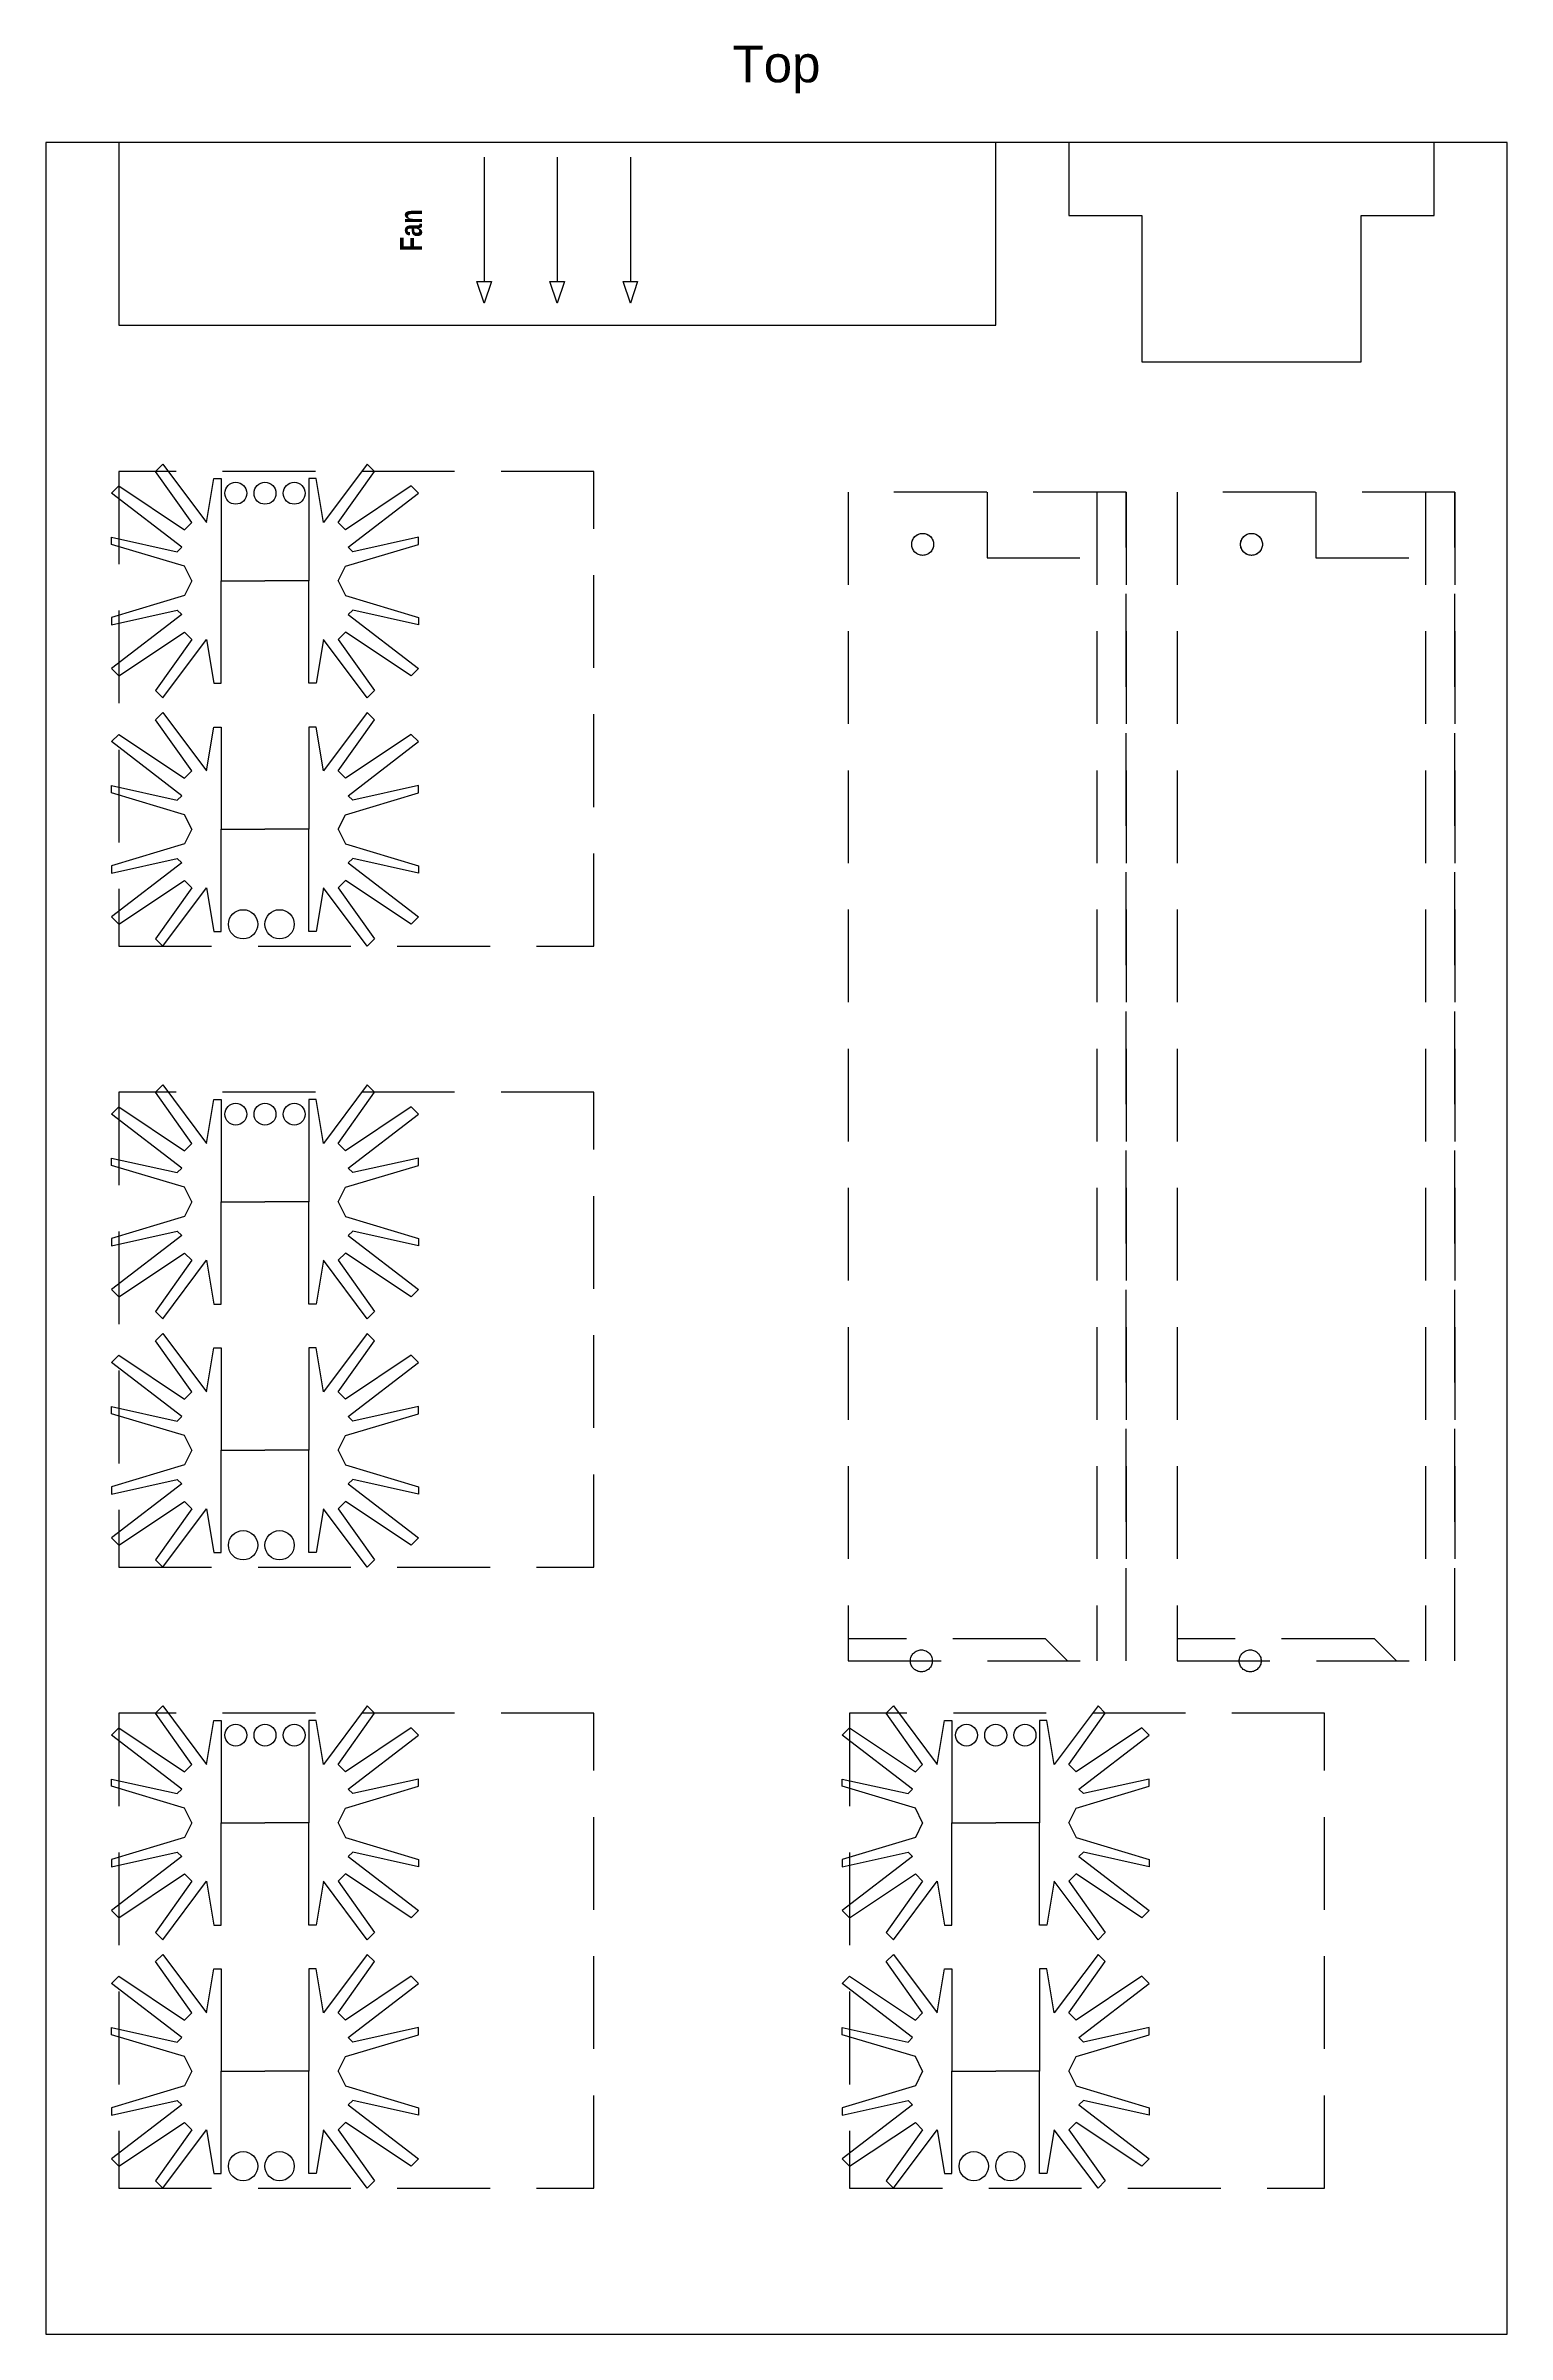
# Model space of a CAD drawing. Header units: millimetres. Extents: x 0 to 450, y 0 to 360.
# Drawn here: x 250 to 450, y 0 to 313.3 of the extents above; entities that cross this region are included whole.
import ezdxf

# ---------------------------------------------------------------- set-up
doc = ezdxf.new("R2010")
doc.units = ezdxf.units.MM
doc.linetypes.add('DASHED', pattern=[19.05, 12.7, -6.35])
doc.layers.get('0').update_dxf_attribs({"linetype": 'CONTINUOUS', "lineweight": 25, "true_color": 0x000000})
doc.styles.add('textstyle0', font='')
doc.styles.add('textstyle3', font='')
doc.styles.get('textstyle0').set_extended_font_data('Impact')
doc.styles.get('textstyle3').set_extended_font_data('Impact')

# ---------------------------------------------------------------- blocks, each defined once
blk = doc.blocks.new('channel_pcb')
for p, q in [((5, 65), (6, 66)), ((6, 66), (12, 58)), ((34, 66), (28, 58)), ((35, 65), (34, 66)), ((-1, 62), (0, 63)), ((0, 63), (9, 57)), ((10, 58), (5, 65)), ((12, 58), (13, 64)), ((13, 64), (14, 64)), ((14, 64), (14, 50)), ((27, 64), (26, 64)), ((26, 64), (26, 50)), ((28, 58), (27, 64)), ((30, 58), (35, 65)), ((40, 63), (31, 57)), ((41, 62), (40, 63)), ((8.63, 54.6), (-1, 62)), ((31.37, 54.6), (41, 62)), ((9, 57), (10, 58)), ((31, 57), (30, 58)), ((-1, 55), (-1, 56)), ((-1, 56), (8, 54)), ((9, 52), (-1, 55)), ((8, 54), (8.63, 54.6)), ((31, 52), (41, 55)), ((32, 54), (31.37, 54.6)), ((41, 56), (32, 54)), ((41, 55), (41, 56)), ((10, 50), (9, 52)), ((30, 50), (31, 52)), ((9, 48), (-1, 45)), ((10, 50), (9, 48)), ((14, 50), (20, 50)), ((14, 36), (14, 50)), ((14, 50), (20, 50)), ((20, 50), (20, 50)), ((26, 50), (20, 50)), ((20, 50), (20, 50)), ((20, 50), (20, 50)), ((26, 50), (20, 50)), ((20, 50), (20, 50)), ((26, 36), (26, 50)), ((30, 50), (31, 48)), ((31, 48), (41, 45)), ((-1, 44), (8, 46)), ((8.63, 45.4), (-1, 38)), ((-1, 45), (-1, 44)), ((8, 46), (8.63, 45.4)), ((32, 46), (31.37, 45.4)), ((31.37, 45.4), (41, 38)), ((41, 44), (32, 46)), ((41, 45), (41, 44)), ((0, 37), (9, 43)), ((10, 42), (5, 35)), ((6, 34), (12, 42)), ((9, 43), (10, 42)), ((12, 42), (13, 36)), ((28, 42), (27, 36)), ((34, 34), (28, 42)), ((31, 43), (30, 42)), ((30, 42), (35, 35)), ((40, 37), (31, 43)), ((-1, 38), (0, 37)), ((41, 38), (40, 37)), ((5, 35), (6, 34)), ((13, 36), (14, 36)), ((27, 36), (26, 36)), ((35, 35), (34, 34)), ((5, 31), (6, 32)), ((6, 32), (12, 24)), ((34, 32), (28, 24)), ((35, 31), (34, 32)), ((-1, 28), (0, 29)), ((0, 29), (9, 23)), ((10, 24), (5, 31)), ((12, 24), (13, 30)), ((13, 30), (14, 30)), ((14, 30), (14, 16)), ((27, 30), (26, 30)), ((26, 30), (26, 16)), ((28, 24), (27, 30)), ((30, 24), (35, 31)), ((40, 29), (31, 23)), ((41, 28), (40, 29)), ((8.63, 20.6), (-1, 28)), ((31.37, 20.6), (41, 28)), ((-1, 21), (-1, 22)), ((-1, 22), (8, 20)), ((9, 23), (10, 24)), ((31, 23), (30, 24)), ((41, 22), (32, 20)), ((41, 21), (41, 22)), ((9, 18), (-1, 21)), ((8, 20), (8.63, 20.6)), ((31, 18), (41, 21)), ((32, 20), (31.37, 20.6)), ((10, 16), (9, 18)), ((10, 16), (9, 14)), ((14, 16), (20, 16)), ((14, 2), (14, 16)), ((14, 16), (20, 16)), ((20, 16), (20, 16)), ((26, 16), (20, 16)), ((20, 16), (20, 16)), ((20, 16), (20, 16)), ((26, 16), (20, 16)), ((20, 16), (20, 16)), ((26, 2), (26, 16)), ((30, 16), (31, 18)), ((30, 16), (31, 14)), ((9, 14), (-1, 11)), ((31, 14), (41, 11)), ((-1, 10), (8, 12)), ((8.63, 11.4), (-1, 4)), ((-1, 11), (-1, 10)), ((8, 12), (8.63, 11.4)), ((32, 12), (31.37, 11.4)), ((31.37, 11.4), (41, 4)), ((41, 10), (32, 12)), ((41, 11), (41, 10)), ((0, 3), (9, 9)), ((10, 8), (5, 1)), ((6, 0), (12, 8)), ((9, 9), (10, 8)), ((12, 8), (13, 2)), ((28, 8), (27, 2)), ((34, 0), (28, 8)), ((31, 9), (30, 8)), ((30, 8), (35, 1)), ((40, 3), (31, 9)), ((-1, 4), (0, 3)), ((41, 4), (40, 3)), ((5, 1), (6, 0)), ((13, 2), (14, 2)), ((27, 2), (26, 2)), ((35, 1), (34, 0))]:
    blk.add_line(p, q)
at = {"linetype": 'DASHED'}
for p, q in [((65, 65), (0, 65)), ((0, 65), (0, 0)), ((65, 0), (65, 65)), ((0, 0), (65, 0))]:
    blk.add_line(p, q, dxfattribs=at)
for centre, radius in [((16, 62), 1.5), ((20, 62), 1.5), ((24, 62), 1.5), ((17, 3), 2), ((22, 3), 2)]:
    blk.add_circle(centre, radius)
blk = doc.blocks.new('fan_top')
for p, q in [((25, 120), (0, 120)), ((0, 120), (0, 0)), ((25, 0), (25, 120)), ((3, 70), (6, 71)), ((6, 69), (3, 70)), ((3, 70), (3, 70)), ((3, 70), (3, 70)), ((6, 71), (6, 71)), ((6, 71), (6, 69)), ((23, 70), (6, 70)), ((3, 60), (6, 61)), ((6, 59), (3, 60)), ((3, 60), (3, 60)), ((3, 60), (3, 60)), ((6, 61), (6, 61)), ((6, 61), (6, 59)), ((23, 60), (6, 60)), ((3, 50), (6, 51)), ((6, 51), (6, 51)), ((6, 51), (6, 49)), ((3, 50), (3, 50)), ((6, 49), (3, 50)), ((3, 50), (3, 50)), ((23, 50), (6, 50)), ((0, 0), (25, 0))]:
    blk.add_line(p, q)
at = {"insert": (13, 80), "char_height": 1, "attachment_point": 5, "style": 'textstyle0'}
blk.add_mtext('\\H3;Fan', dxfattribs=at)
blk = doc.blocks.new('power_plug')
for p, q in [((0, 50), (-10, 50)), ((-10, 50), (-10, 40)), ((0, 0), (0, 50)), ((0, 50), (0, 50)), ((-10, 40), (-30, 40)), ((-30, 40), (-30, 10)), ((-30, 10), (-10, 10)), ((-10, 10), (-10, 0)), ((-10, 0), (0, 0)), ((0, 0), (0, 0))]:
    blk.add_line(p, q)
blk = doc.blocks.new('power_supply_top')
at = {"color": 252, "linetype": 'DASHED', "true_color": 0xa0a0a4}
for p, q in [((160, 38), (0, 38)), ((0, 38), (0, 0)), ((0, 38), (150, 38)), ((160, 0), (160, 38)), ((0, 34), (160, 34)), ((9, 19), (9, 34)), ((160, 34), (160, 34)), ((160, 30), (157, 27)), ((157, 27), (157, 0)), ((0, 19), (9, 19)), ((0, 0), (160, 0)), ((157, 0), (157, 0))]:
    blk.add_line(p, q, dxfattribs=at)
for centre in [(7.17, 10.17), (160, 10)]:
    blk.add_circle(centre, 1.5, dxfattribs=at)

msp = doc.modelspace()

# ---------------------------------------------------------------- linework, layer by layer
for p, q in [((450, 300), (250, 300)), ((250, 300), (250, 0)), ((450, 0), (450, 300)), ((250, 0), (450, 0))]:
    msp.add_line(p, q)
for centre in [(370, 245), (415, 245)]:
    msp.add_circle(centre, 1.5)

# ---------------------------------------------------------------- block references
for name, p, rotation in [('fan_top', (380, 275), 90), ('power_plug', (440, 300), 90), ('power_supply_top', (359.83, 252.17), 270), ('power_supply_top', (404.83, 252.17), 270)]:
    msp.add_blockref(name, p, dxfattribs=dict(rotation=rotation))
for p in [(260, 190), (260, 105), (260, 20), (360, 20)]:
    msp.add_blockref('channel_pcb', p)

# ---------------------------------------------------------------- texts
at = {"insert": (350, 310), "char_height": 1, "attachment_point": 5, "style": 'textstyle3'}
msp.add_mtext('\\fHelvetica|b0|i0|c0|p0;\\H5;Top', dxfattribs=at)

doc.saveas('drawing.dxf')
